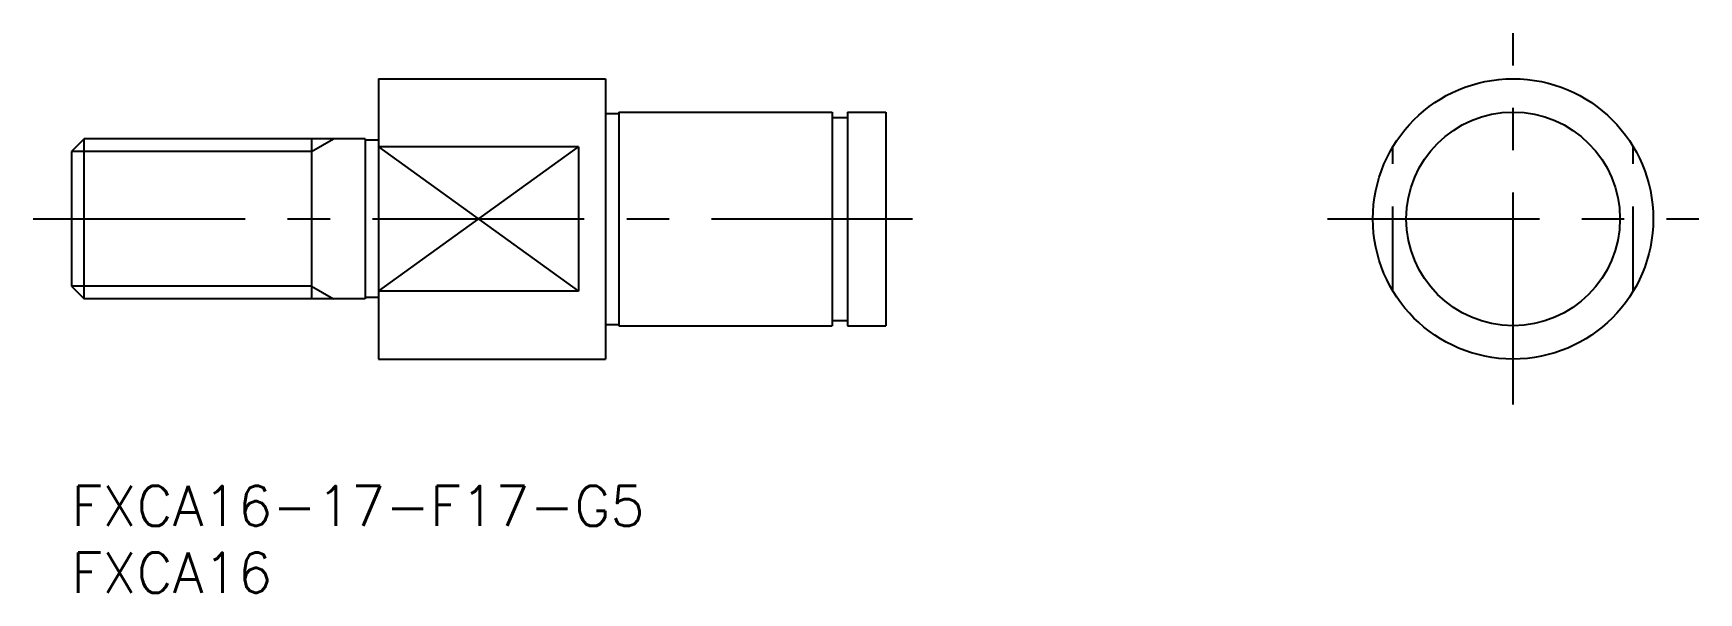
# Model space of a CAD drawing. Extents: x -3 to 122, y -8 to 34.
import ezdxf

# ---------------------------------------------------------------- set-up
doc = ezdxf.new("R2010")
doc.units = 0
doc.header["$LTSCALE"] = 0.5
doc.linetypes.add('CENTER', pattern=[50.8, 31.75, -6.35, 6.35, -6.35])
doc.linetypes.add('DASHED', pattern=[19.05, 12.7, -6.35])
for name, color, linetype in [('MSM_CENTER', 1, 'CENTER'), ('MSM_CONTINUOUS', 7, 'CONTINUOUS'), ('MSM_DASHED', 4, 'DASHED'), ('MSM_NARROW', 5, 'CONTINUOUS'), ('MSM_PART_NUMBER', 7, 'CONTINUOUS')]:
    doc.layers.add(name, color=color, linetype=linetype)
doc.styles.get("Standard").update_dxf_attribs({"font": 'txt.shx', "height": 3, "bigfont": 'bigfont.shx'})

# ---------------------------------------------------------------- blocks, each defined once
blk = doc.blocks.new('*U5')
at = {"layer": 'MSM_PART_NUMBER'}
blk.add_text('FXCA16-17-F17-G5', height=3, dxfattribs=at).set_placement((0, -2.5))
blk = doc.blocks.new('*U6')
at = {"layer": 'MSM_PART_NUMBER'}
blk.add_text('FXCA16', height=3, dxfattribs=at).set_placement((0, -7.5))

msp = doc.modelspace()

# ---------------------------------------------------------------- linework, layer by layer
at = {"layer": 'MSM_CENTER'}
for p, q in [((108, 6.6), (108, 34.4)), ((-2.85, 20.5), (63, 20.5)), ((94.1, 20.5), (121.9, 20.5))]:
    msp.add_line(p, q, dxfattribs=at)
at = {"layer": 'MSM_CONTINUOUS'}
for p, q in [((23, 31), (23, 10)), ((23, 31), (40, 31)), ((40, 31), (40, 10)), ((40, 28.4), (41, 28.4)), ((41, 28.5), (57, 28.5)), ((41, 28.5), (41, 12.5)), ((57, 28.5), (57, 12.5)), ((57, 28.1), (58.15, 28.1)), ((58.15, 28.5), (58.15, 12.5)), ((58.15, 28.5), (61, 28.5)), ((61, 28.5), (61, 12.5)), ((0.95, 26.5), (0, 25.55)), ((22, 26.5), (0.95, 26.5)), ((0.95, 14.5), (0.95, 26.5)), ((18, 26.5), (18, 14.5)), ((22, 26.5), (22, 14.5)), ((23, 26.4), (22, 26.4)), ((0, 25.55), (0, 15.45)), ((38, 25.91), (23, 25.91)), ((38, 25.91), (38, 15.09)), ((0, 15.45), (0.95, 14.5)), ((38, 15.09), (23, 15.09)), ((22, 14.5), (0.95, 14.5)), ((23, 14.6), (22, 14.6)), ((40, 12.6), (41, 12.6)), ((41, 12.5), (57, 12.5)), ((57, 12.9), (58.15, 12.9)), ((58.15, 12.5), (61, 12.5)), ((23, 10), (40, 10))]:
    msp.add_line(p, q, dxfattribs=at)
for radius in [10.5, 8]:
    msp.add_circle((108, 20.5), radius, dxfattribs=at)
at = {"layer": 'MSM_DASHED'}
for p, q in [((99, 15.09), (99, 25.91)), ((117, 15.09), (117, 25.91))]:
    msp.add_line(p, q, dxfattribs=at)
at = {"layer": 'MSM_NARROW'}
for p, q in [((18, 25.55), (19.64, 26.5)), ((18, 25.55), (0, 25.55)), ((23, 25.91), (38, 15.09)), ((23, 15.09), (38, 25.91)), ((18, 15.45), (0, 15.45)), ((18, 15.45), (19.64, 14.5))]:
    msp.add_line(p, q, dxfattribs=at)

# ---------------------------------------------------------------- block references
at = {"layer": 'MSM_CONTINUOUS'}
for name in ['*U5', '*U6']:
    msp.add_blockref(name, (0, 0), dxfattribs=at)

doc.saveas('drawing.dxf')
